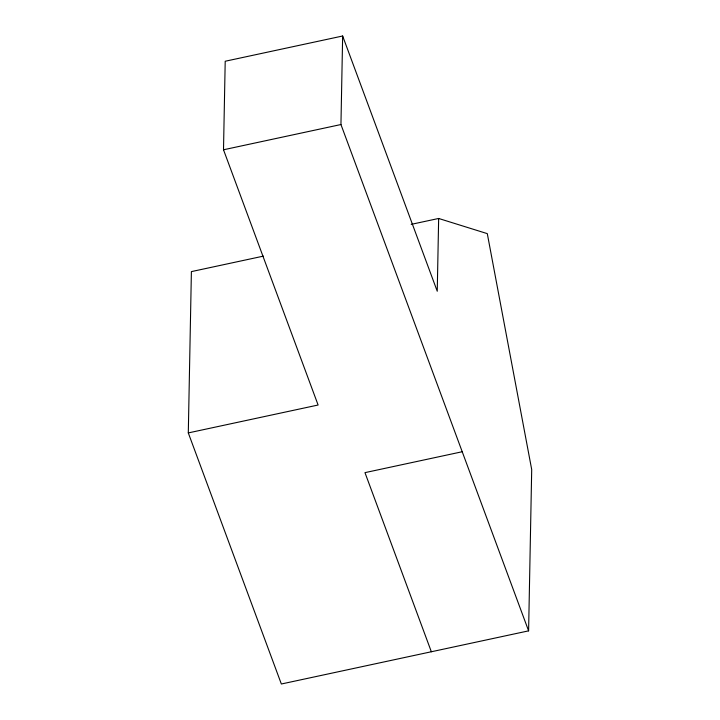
<?xml version="1.0" encoding="UTF-8"?>
<svg xmlns="http://www.w3.org/2000/svg" width="720" height="720" viewBox="0 0 720 720"><rect width="100%" height="100%" fill="white"/><g stroke="black" fill="none" stroke-linecap="round" stroke-linejoin="round"><path stroke-width="1.08" d="M411.21 224.361L438.651 218.466L487.296 233.631L531.702 469.548L528.606 630.855L281.349 684L188.298 432.918L191.394 271.611L263.385 256.131M188.298 432.918L318.105 405.018L223.506 149.778L225.207 61.245L342.648 36L437.247 291.24L438.651 218.466M528.606 630.855L340.947 124.533L342.648 36M223.506 149.778L340.947 124.533M462.222 451.737L364.968 472.644L431.352 651.762"/></g></svg>
